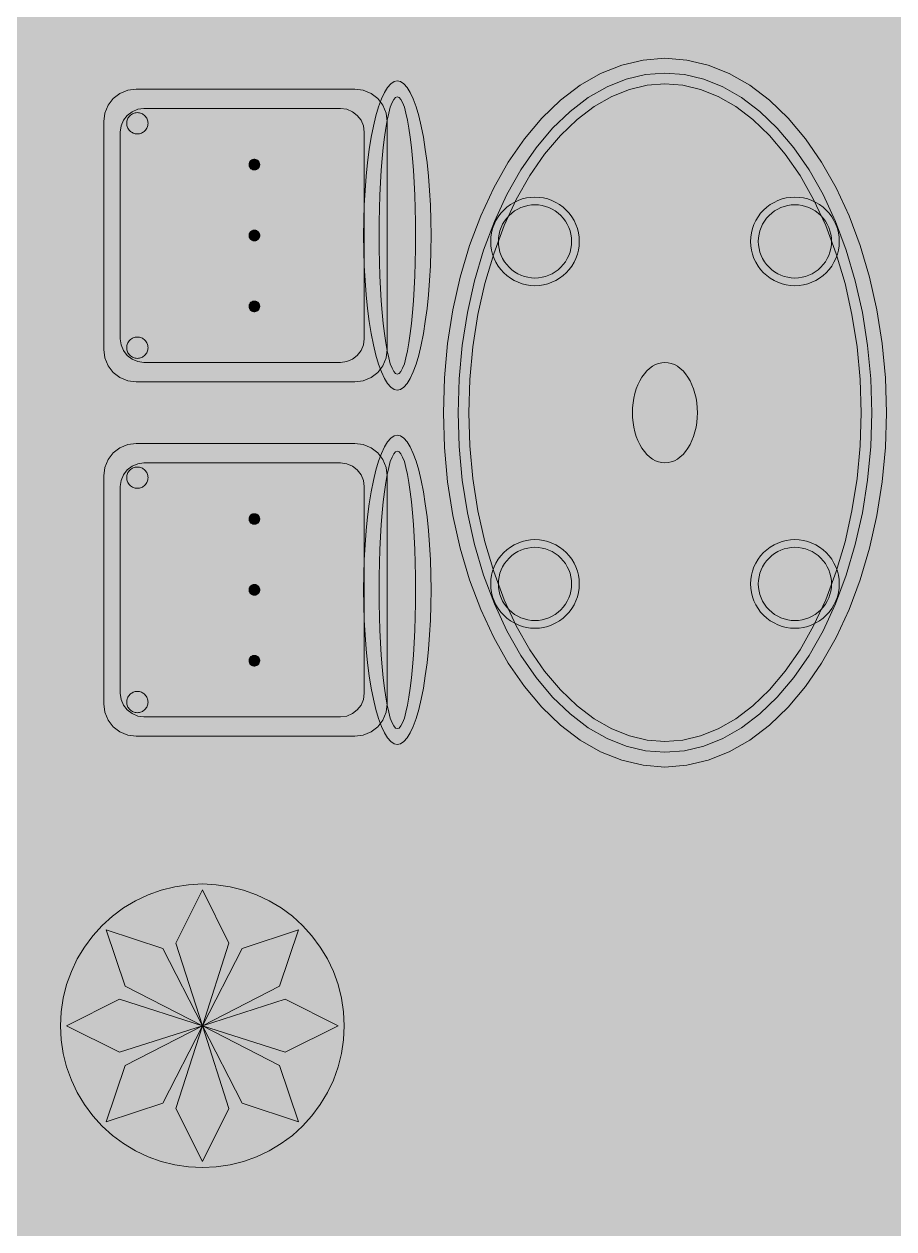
# Model space of a CAD drawing. Header units: metres. Extents: x 2172.2 to 2210.6, y 415.3 to 458.1.
# Drawn here: x 2208.027 to 2209.499, y 432.409 to 434.449 of the extents above; entities that cross this region are included whole.
import ezdxf

# ---------------------------------------------------------------- set-up
doc = ezdxf.new("R2010")
doc.units = ezdxf.units.M
for name, color, linetype, lineweight in [('NC_N1_CHAIRS', 7, 'CONTINUOUS', 13), ('NC_N1_FLOOR_DECOR', 32, 'CONTINUOUS', 13), ('NC_N1_TABLES', 7, 'CONTINUOUS', 13)]:
    doc.layers.add(name, color=color, linetype=linetype, lineweight=lineweight)

# ---------------------------------------------------------------- blocks, each defined once
blk = doc.blocks.new('NC_N1_MIXED_FLOOR_TRIANGLE_L_3')
at = {"true_color": 0xeff0ee}
h = blk.add_hatch(color=256, dxfattribs=at)
h.dxf.hatch_style = 1
h.paths.add_polyline_path([(20.1194, 2.6407), (20.1194, 2.6399), (20.1195, 2.6395), (20.1202, 2.6236), (20.1205, 2.6212), (20.1209, 2.6188), (20.1217, 2.6165), (20.1226, 2.6142), (20.1238, 2.612), (20.1251, 2.61), (20.1267, 2.6081), (20.1284, 2.6064), (20.1303, 2.6048), (20.1323, 2.6034), (20.1345, 2.6023), (20.1368, 2.6013), (20.1391, 2.6006), (20.1415, 2.6001), (20.143, 2.6), (20.144, 2.5999), (20.1598, 2.5991), (20.1611, 2.5991), (20.2171, 2.5991), (20.2514, 2.5991), (20.2514, -5.093), (12.4273, 2.7311), (20.1194, 2.7311), (20.1194, 2.6753)])
at = {"color": 0, "linetype": 'CONTINUOUS', "lineweight": -2, "true_color": 0xa38246}
blk.add_lwpolyline([(18.5684, -1.2469), (18.5672, -1.2705), (18.5638, -1.2938), (18.5581, -1.3166), (18.5501, -1.3388), (18.5401, -1.3601), (18.528, -1.3803), (18.5139, -1.3992), (18.4981, -1.4167), (18.4807, -1.4325), (18.4617, -1.4465), (18.4415, -1.4586), (18.4202, -1.4687), (18.3981, -1.4766), (18.3752, -1.4823), (18.3519, -1.4858), (18.3284, -1.4869), (18.3049, -1.4858), (18.2816, -1.4823), (18.2587, -1.4766), (18.2366, -1.4687), (18.2153, -1.4586), (18.1951, -1.4465), (18.1761, -1.4325), (18.1587, -1.4167), (18.1429, -1.3992), (18.1288, -1.3803), (18.1167, -1.3601), (18.1067, -1.3388), (18.0987, -1.3166), (18.093, -1.2938), (18.0896, -1.2705), (18.0884, -1.2469), (18.0896, -1.2234), (18.093, -1.2001), (18.0987, -1.1773), (18.1067, -1.1551), (18.1167, -1.1338), (18.1288, -1.1136), (18.1429, -1.0947), (18.1587, -1.0772), (18.1761, -1.0614), (18.1951, -1.0474), (18.2153, -1.0353), (18.2366, -1.0252), (18.2587, -1.0173), (18.2816, -1.0116), (18.3049, -1.0081), (18.3284, -1.0069), (18.3519, -1.0081), (18.3752, -1.0116), (18.3981, -1.0173), (18.4202, -1.0252), (18.4415, -1.0353), (18.4617, -1.0474), (18.4807, -1.0614), (18.4981, -1.0772), (18.5139, -1.0947), (18.528, -1.1136), (18.5401, -1.1338), (18.5501, -1.1551), (18.5581, -1.1773), (18.5638, -1.2001), (18.5672, -1.2234)], close=True, dxfattribs=at)
at = {"color": 0, "linetype": 'CONTINUOUS', "lineweight": -2, "true_color": 0x778fa0}
for points in [[(18.3284, -1.2469), (18.2834, -1.1069), (18.3284, -1.0169), (18.3734, -1.1069)], [(18.3284, -1.2469), (18.1976, -1.1798), (18.1658, -1.0843), (18.2612, -1.1161)], [(18.3284, -1.2469), (18.3956, -1.1161), (18.491, -1.0843), (18.4592, -1.1798)], [(18.3284, -1.2469), (18.1884, -1.2919), (18.0984, -1.2469), (18.1884, -1.2019)], [(18.3284, -1.2469), (18.4684, -1.2019), (18.5584, -1.2469), (18.4684, -1.2919)], [(18.3284, -1.2469), (18.2612, -1.3778), (18.1658, -1.4096), (18.1976, -1.3141)], [(18.3284, -1.2469), (18.3734, -1.3869), (18.3284, -1.4769), (18.2834, -1.3869)], [(18.3284, -1.2469), (18.4592, -1.3141), (18.491, -1.4096), (18.3956, -1.3778)]]:
    blk.add_lwpolyline(points, close=True, dxfattribs=at)
blk = doc.blocks.new('NC_N1_DINING_2')
at = {"true_color": 0xf6f5ef}
h = blk.add_hatch(color=256, dxfattribs=at)
h.dxf.hatch_style = 1
h.paths.add_polyline_path([(0.6, 0), (0.5971, 0.0368), (0.5885, 0.0732), (0.5742, 0.1089), (0.5543, 0.1435), (0.5292, 0.1768), (0.4989, 0.2083), (0.4638, 0.2379), (0.4243, 0.2652), (0.3806, 0.2899), (0.3333, 0.3118), (0.2828, 0.3307), (0.2296, 0.3465), (0.1742, 0.3589), (0.1171, 0.3678), (0.0588, 0.3732), (0, 0.375), (-0.0588, 0.3732), (-0.1171, 0.3678), (-0.1742, 0.3589), (-0.2296, 0.3465), (-0.2828, 0.3307), (-0.3333, 0.3118), (-0.3806, 0.2899), (-0.4243, 0.2652), (-0.4638, 0.2379), (-0.4989, 0.2083), (-0.5292, 0.1768), (-0.5543, 0.1435), (-0.5742, 0.1089), (-0.5885, 0.0732), (-0.5971, 0.0368), (-0.6, 0), (-0.5971, -0.0368), (-0.5885, -0.0732), (-0.5742, -0.1089), (-0.5543, -0.1435), (-0.5292, -0.1768), (-0.4989, -0.2083), (-0.4638, -0.2379), (-0.4243, -0.2652), (-0.3806, -0.2899), (-0.3333, -0.3118), (-0.2828, -0.3307), (-0.2296, -0.3465), (-0.1742, -0.3589), (-0.1171, -0.3678), (-0.0588, -0.3732), (0, -0.375), (0.0588, -0.3732), (0.1171, -0.3678), (0.1742, -0.3589), (0.2296, -0.3465), (0.2828, -0.3307), (0.3333, -0.3118), (0.3806, -0.2899), (0.4243, -0.2652), (0.4638, -0.2379), (0.4989, -0.2083), (0.5292, -0.1768), (0.5543, -0.1435), (0.5742, -0.1089), (0.5885, -0.0732), (0.5971, -0.0368)])
at = {"color": 0, "linetype": 'CONTINUOUS', "lineweight": -2, "true_color": 0x2d3540}
blk.add_lwpolyline([(0.6, 0), (0.5971, 0.0368), (0.5885, 0.0732), (0.5742, 0.1089), (0.5543, 0.1435), (0.5292, 0.1768), (0.4989, 0.2083), (0.4638, 0.2379), (0.4243, 0.2652), (0.3806, 0.2899), (0.3333, 0.3118), (0.2828, 0.3307), (0.2296, 0.3465), (0.1742, 0.3589), (0.1171, 0.3678), (0.0588, 0.3732), (0, 0.375), (-0.0588, 0.3732), (-0.1171, 0.3678), (-0.1742, 0.3589), (-0.2296, 0.3465), (-0.2828, 0.3307), (-0.3333, 0.3118), (-0.3806, 0.2899), (-0.4243, 0.2652), (-0.4638, 0.2379), (-0.4989, 0.2083), (-0.5292, 0.1768), (-0.5543, 0.1435), (-0.5742, 0.1089), (-0.5885, 0.0732), (-0.5971, 0.0368), (-0.6, 0), (-0.5971, -0.0368), (-0.5885, -0.0732), (-0.5742, -0.1089), (-0.5543, -0.1435), (-0.5292, -0.1768), (-0.4989, -0.2083), (-0.4638, -0.2379), (-0.4243, -0.2652), (-0.3806, -0.2899), (-0.3333, -0.3118), (-0.2828, -0.3307), (-0.2296, -0.3465), (-0.1742, -0.3589), (-0.1171, -0.3678), (-0.0588, -0.3732), (0, -0.375), (0.0588, -0.3732), (0.1171, -0.3678), (0.1742, -0.3589), (0.2296, -0.3465), (0.2828, -0.3307), (0.3333, -0.3118), (0.3806, -0.2899), (0.4243, -0.2652), (0.4638, -0.2379), (0.4989, -0.2083), (0.5292, -0.1768), (0.5543, -0.1435), (0.5742, -0.1089), (0.5885, -0.0732), (0.5971, -0.0368)], close=True, dxfattribs=at)
at = {"color": 0, "linetype": 'CONTINUOUS', "lineweight": -2, "true_color": 0xa38246}
for points in [[(0.5749, 0), (0.5723, -0.0329), (0.5646, -0.0656), (0.5516, -0.0979), (0.5334, -0.1297), (0.5101, -0.1605), (0.4818, -0.1901), (0.4486, -0.218), (0.411, -0.244), (0.3692, -0.2676), (0.3237, -0.2887), (0.2749, -0.307), (0.2233, -0.3222), (0.1695, -0.3343), (0.114, -0.343), (0.0573, -0.3482), (0, -0.35), (-0.0573, -0.3482), (-0.114, -0.343), (-0.1695, -0.3343), (-0.2233, -0.3222), (-0.2749, -0.307), (-0.3237, -0.2887), (-0.3692, -0.2676), (-0.411, -0.244), (-0.4486, -0.218), (-0.4818, -0.1901), (-0.5101, -0.1605), (-0.5334, -0.1297), (-0.5516, -0.0979), (-0.5646, -0.0656), (-0.5723, -0.0329), (-0.5749, 0), (-0.5723, 0.0329), (-0.5646, 0.0656), (-0.5516, 0.0979), (-0.5334, 0.1297), (-0.5101, 0.1605), (-0.4818, 0.1901), (-0.4486, 0.218), (-0.411, 0.244), (-0.3692, 0.2676), (-0.3237, 0.2887), (-0.2749, 0.307), (-0.2233, 0.3222), (-0.1695, 0.3343), (-0.114, 0.343), (-0.0573, 0.3482), (0, 0.35), (0.0573, 0.3482), (0.114, 0.343), (0.1695, 0.3343), (0.2233, 0.3222), (0.2749, 0.307), (0.3237, 0.2887), (0.3692, 0.2676), (0.411, 0.244), (0.4486, 0.218), (0.4818, 0.1901), (0.5101, 0.1605), (0.5334, 0.1297), (0.5516, 0.0979), (0.5646, 0.0656), (0.5723, 0.0329)], [(0.5569, 0), (0.5545, -0.0301), (0.5474, -0.0601), (0.5354, -0.0901), (0.5184, -0.1198), (0.4964, -0.1488), (0.4694, -0.1769), (0.4377, -0.2037), (0.4014, -0.2287), (0.361, -0.2516), (0.3167, -0.2721), (0.2692, -0.2899), (0.2188, -0.3048), (0.1661, -0.3166), (0.1117, -0.3251), (0.0562, -0.3303), (0, -0.332), (-0.0562, -0.3303), (-0.1117, -0.3251), (-0.1661, -0.3166), (-0.2188, -0.3048), (-0.2692, -0.2899), (-0.3167, -0.2721), (-0.361, -0.2516), (-0.4014, -0.2287), (-0.4377, -0.2037), (-0.4694, -0.1769), (-0.4964, -0.1488), (-0.5184, -0.1198), (-0.5354, -0.0901), (-0.5474, -0.0601), (-0.5545, -0.0301), (-0.5569, 0), (-0.5545, 0.0301), (-0.5474, 0.0601), (-0.5354, 0.0901), (-0.5184, 0.1198), (-0.4964, 0.1488), (-0.4694, 0.1769), (-0.4377, 0.2037), (-0.4014, 0.2287), (-0.361, 0.2516), (-0.3167, 0.2721), (-0.2692, 0.2899), (-0.2188, 0.3048), (-0.1661, 0.3166), (-0.1117, 0.3251), (-0.0562, 0.3303), (0, 0.332), (0.0562, 0.3303), (0.1117, 0.3251), (0.1661, 0.3166), (0.2188, 0.3048), (0.2692, 0.2899), (0.3167, 0.2721), (0.361, 0.2516), (0.4014, 0.2287), (0.4377, 0.2037), (0.4694, 0.1769), (0.4964, 0.1488), (0.5184, 0.1198), (0.5354, 0.0901), (0.5474, 0.0601), (0.5545, 0.0301)], [(-0.228, 0.22), (-0.2283, 0.2139), (-0.2292, 0.2079), (-0.2307, 0.202), (-0.2327, 0.1963), (-0.2353, 0.1908), (-0.2384, 0.1856), (-0.2421, 0.1807), (-0.2462, 0.1762), (-0.2507, 0.1721), (-0.2556, 0.1684), (-0.2608, 0.1653), (-0.2663, 0.1627), (-0.272, 0.1607), (-0.2779, 0.1592), (-0.2839, 0.1583), (-0.29, 0.158), (-0.2961, 0.1583), (-0.3021, 0.1592), (-0.308, 0.1607), (-0.3137, 0.1627), (-0.3192, 0.1653), (-0.3244, 0.1684), (-0.3293, 0.1721), (-0.3338, 0.1762), (-0.3379, 0.1807), (-0.3416, 0.1856), (-0.3447, 0.1908), (-0.3473, 0.1963), (-0.3493, 0.202), (-0.3508, 0.2079), (-0.3517, 0.2139), (-0.352, 0.22), (-0.3517, 0.2261), (-0.3508, 0.2321), (-0.3493, 0.238), (-0.3473, 0.2437), (-0.3447, 0.2492), (-0.3416, 0.2544), (-0.3379, 0.2593), (-0.3338, 0.2638), (-0.3293, 0.2679), (-0.3244, 0.2716), (-0.3192, 0.2747), (-0.3137, 0.2773), (-0.308, 0.2793), (-0.3021, 0.2808), (-0.2961, 0.2817), (-0.29, 0.282), (-0.2839, 0.2817), (-0.2779, 0.2808), (-0.272, 0.2793), (-0.2663, 0.2773), (-0.2608, 0.2747), (-0.2556, 0.2716), (-0.2507, 0.2679), (-0.2462, 0.2638), (-0.2421, 0.2593), (-0.2384, 0.2544), (-0.2353, 0.2492), (-0.2327, 0.2437), (-0.2307, 0.238), (-0.2292, 0.2321), (-0.2283, 0.2261)], [(0.352, 0.22), (0.3517, 0.2139), (0.3508, 0.2079), (0.3493, 0.202), (0.3473, 0.1963), (0.3447, 0.1908), (0.3416, 0.1856), (0.3379, 0.1807), (0.3338, 0.1762), (0.3293, 0.1721), (0.3244, 0.1684), (0.3192, 0.1653), (0.3137, 0.1627), (0.308, 0.1607), (0.3021, 0.1592), (0.2961, 0.1583), (0.29, 0.158), (0.2839, 0.1583), (0.2779, 0.1592), (0.272, 0.1607), (0.2663, 0.1627), (0.2608, 0.1653), (0.2556, 0.1684), (0.2507, 0.1721), (0.2462, 0.1762), (0.2421, 0.1807), (0.2384, 0.1856), (0.2353, 0.1908), (0.2327, 0.1963), (0.2307, 0.202), (0.2292, 0.2079), (0.2283, 0.2139), (0.228, 0.22), (0.2283, 0.2261), (0.2292, 0.2321), (0.2307, 0.238), (0.2327, 0.2437), (0.2353, 0.2492), (0.2384, 0.2544), (0.2421, 0.2593), (0.2462, 0.2638), (0.2507, 0.2679), (0.2556, 0.2716), (0.2608, 0.2747), (0.2663, 0.2773), (0.272, 0.2793), (0.2779, 0.2808), (0.2839, 0.2817), (0.29, 0.282), (0.2961, 0.2817), (0.3021, 0.2808), (0.308, 0.2793), (0.3137, 0.2773), (0.3192, 0.2747), (0.3244, 0.2716), (0.3293, 0.2679), (0.3338, 0.2638), (0.3379, 0.2593), (0.3416, 0.2544), (0.3447, 0.2492), (0.3473, 0.2437), (0.3493, 0.238), (0.3508, 0.2321), (0.3517, 0.2261)], [(0.085, 0), (0.0846, 0.0054), (0.0834, 0.0107), (0.0813, 0.016), (0.0785, 0.021), (0.075, 0.0259), (0.0707, 0.0306), (0.0657, 0.0349), (0.0601, 0.0389), (0.0539, 0.0425), (0.0472, 0.0457), (0.0401, 0.0485), (0.0325, 0.0508), (0.0247, 0.0526), (0.0166, 0.0539), (0.0083, 0.0547), (0, 0.055), (-0.0083, 0.0547), (-0.0166, 0.0539), (-0.0247, 0.0526), (-0.0325, 0.0508), (-0.0401, 0.0485), (-0.0472, 0.0457), (-0.0539, 0.0425), (-0.0601, 0.0389), (-0.0657, 0.0349), (-0.0707, 0.0306), (-0.075, 0.0259), (-0.0785, 0.021), (-0.0813, 0.016), (-0.0834, 0.0107), (-0.0846, 0.0054), (-0.085, 0), (-0.0846, -0.0054), (-0.0834, -0.0107), (-0.0813, -0.016), (-0.0785, -0.021), (-0.075, -0.0259), (-0.0707, -0.0306), (-0.0657, -0.0349), (-0.0601, -0.0389), (-0.0539, -0.0425), (-0.0472, -0.0457), (-0.0401, -0.0485), (-0.0325, -0.0508), (-0.0247, -0.0526), (-0.0166, -0.0539), (-0.0083, -0.0547), (0, -0.055), (0.0083, -0.0547), (0.0166, -0.0539), (0.0247, -0.0526), (0.0325, -0.0508), (0.0401, -0.0485), (0.0472, -0.0457), (0.0539, -0.0425), (0.0601, -0.0389), (0.0657, -0.0349), (0.0707, -0.0306), (0.075, -0.0259), (0.0785, -0.021), (0.0813, -0.016), (0.0834, -0.0107), (0.0846, -0.0054)], [(-0.228, -0.22), (-0.2283, -0.2261), (-0.2292, -0.2321), (-0.2307, -0.238), (-0.2327, -0.2437), (-0.2353, -0.2492), (-0.2384, -0.2544), (-0.2421, -0.2593), (-0.2462, -0.2638), (-0.2507, -0.2679), (-0.2556, -0.2716), (-0.2608, -0.2747), (-0.2663, -0.2773), (-0.272, -0.2793), (-0.2779, -0.2808), (-0.2839, -0.2817), (-0.29, -0.282), (-0.2961, -0.2817), (-0.3021, -0.2808), (-0.308, -0.2793), (-0.3137, -0.2773), (-0.3192, -0.2747), (-0.3244, -0.2716), (-0.3293, -0.2679), (-0.3338, -0.2638), (-0.3379, -0.2593), (-0.3416, -0.2544), (-0.3447, -0.2492), (-0.3473, -0.2437), (-0.3493, -0.238), (-0.3508, -0.2321), (-0.3517, -0.2261), (-0.352, -0.22), (-0.3517, -0.2139), (-0.3508, -0.2079), (-0.3493, -0.202), (-0.3473, -0.1963), (-0.3447, -0.1908), (-0.3416, -0.1856), (-0.3379, -0.1807), (-0.3338, -0.1762), (-0.3293, -0.1721), (-0.3244, -0.1684), (-0.3192, -0.1653), (-0.3137, -0.1627), (-0.308, -0.1607), (-0.3021, -0.1592), (-0.2961, -0.1583), (-0.29, -0.158), (-0.2839, -0.1583), (-0.2779, -0.1592), (-0.272, -0.1607), (-0.2663, -0.1627), (-0.2608, -0.1653), (-0.2556, -0.1684), (-0.2507, -0.1721), (-0.2462, -0.1762), (-0.2421, -0.1807), (-0.2384, -0.1856), (-0.2353, -0.1908), (-0.2327, -0.1963), (-0.2307, -0.202), (-0.2292, -0.2079), (-0.2283, -0.2139)], [(0.352, -0.22), (0.3517, -0.2261), (0.3508, -0.2321), (0.3493, -0.238), (0.3473, -0.2437), (0.3447, -0.2492), (0.3416, -0.2544), (0.3379, -0.2593), (0.3338, -0.2638), (0.3293, -0.2679), (0.3244, -0.2716), (0.3192, -0.2747), (0.3137, -0.2773), (0.308, -0.2793), (0.3021, -0.2808), (0.2961, -0.2817), (0.29, -0.282), (0.2839, -0.2817), (0.2779, -0.2808), (0.272, -0.2793), (0.2663, -0.2773), (0.2608, -0.2747), (0.2556, -0.2716), (0.2507, -0.2679), (0.2462, -0.2638), (0.2421, -0.2593), (0.2384, -0.2544), (0.2353, -0.2492), (0.2327, -0.2437), (0.2307, -0.238), (0.2292, -0.2321), (0.2283, -0.2261), (0.228, -0.22), (0.2283, -0.2139), (0.2292, -0.2079), (0.2307, -0.202), (0.2327, -0.1963), (0.2353, -0.1908), (0.2384, -0.1856), (0.2421, -0.1807), (0.2462, -0.1762), (0.2507, -0.1721), (0.2556, -0.1684), (0.2608, -0.1653), (0.2663, -0.1627), (0.272, -0.1607), (0.2779, -0.1592), (0.2839, -0.1583), (0.29, -0.158), (0.2961, -0.1583), (0.3021, -0.1592), (0.308, -0.1607), (0.3137, -0.1627), (0.3192, -0.1653), (0.3244, -0.1684), (0.3293, -0.1721), (0.3338, -0.1762), (0.3379, -0.1807), (0.3416, -0.1856), (0.3447, -0.1908), (0.3473, -0.1963), (0.3493, -0.202), (0.3508, -0.2079), (0.3517, -0.2139)]]:
    blk.add_lwpolyline(points, close=True, dxfattribs=at)
at = {"color": 0, "linetype": 'CONTINUOUS', "lineweight": -2, "true_color": 0x89939a}
for points in [[(-0.215, 0.22), (-0.2154, 0.2126), (-0.2164, 0.2054), (-0.2182, 0.1982), (-0.2207, 0.1913), (-0.2239, 0.1846), (-0.2276, 0.1783), (-0.232, 0.1724), (-0.237, 0.167), (-0.2424, 0.162), (-0.2483, 0.1576), (-0.2546, 0.1539), (-0.2613, 0.1507), (-0.2682, 0.1482), (-0.2754, 0.1464), (-0.2826, 0.1454), (-0.29, 0.145), (-0.2974, 0.1454), (-0.3046, 0.1464), (-0.3118, 0.1482), (-0.3187, 0.1507), (-0.3254, 0.1539), (-0.3317, 0.1576), (-0.3376, 0.162), (-0.343, 0.167), (-0.348, 0.1724), (-0.3524, 0.1783), (-0.3561, 0.1846), (-0.3593, 0.1913), (-0.3618, 0.1982), (-0.3636, 0.2054), (-0.3646, 0.2126), (-0.365, 0.22), (-0.3646, 0.2274), (-0.3636, 0.2346), (-0.3618, 0.2418), (-0.3593, 0.2487), (-0.3561, 0.2554), (-0.3524, 0.2617), (-0.348, 0.2676), (-0.343, 0.273), (-0.3376, 0.278), (-0.3317, 0.2824), (-0.3254, 0.2861), (-0.3187, 0.2893), (-0.3118, 0.2918), (-0.3046, 0.2936), (-0.2974, 0.2946), (-0.29, 0.295), (-0.2826, 0.2946), (-0.2754, 0.2936), (-0.2682, 0.2918), (-0.2613, 0.2893), (-0.2546, 0.2861), (-0.2483, 0.2824), (-0.2424, 0.278), (-0.237, 0.273), (-0.232, 0.2676), (-0.2276, 0.2617), (-0.2239, 0.2554), (-0.2207, 0.2487), (-0.2182, 0.2418), (-0.2164, 0.2346), (-0.2154, 0.2274)], [(0.365, 0.22), (0.3646, 0.2126), (0.3636, 0.2054), (0.3618, 0.1982), (0.3593, 0.1913), (0.3561, 0.1846), (0.3524, 0.1783), (0.348, 0.1724), (0.343, 0.167), (0.3376, 0.162), (0.3317, 0.1576), (0.3254, 0.1539), (0.3187, 0.1507), (0.3118, 0.1482), (0.3046, 0.1464), (0.2974, 0.1454), (0.29, 0.145), (0.2826, 0.1454), (0.2754, 0.1464), (0.2682, 0.1482), (0.2613, 0.1507), (0.2546, 0.1539), (0.2483, 0.1576), (0.2424, 0.162), (0.237, 0.167), (0.232, 0.1724), (0.2276, 0.1783), (0.2239, 0.1846), (0.2207, 0.1913), (0.2182, 0.1982), (0.2164, 0.2054), (0.2154, 0.2126), (0.215, 0.22), (0.2154, 0.2274), (0.2164, 0.2346), (0.2182, 0.2418), (0.2207, 0.2487), (0.2239, 0.2554), (0.2276, 0.2617), (0.232, 0.2676), (0.237, 0.273), (0.2424, 0.278), (0.2483, 0.2824), (0.2546, 0.2861), (0.2613, 0.2893), (0.2682, 0.2918), (0.2754, 0.2936), (0.2826, 0.2946), (0.29, 0.295), (0.2974, 0.2946), (0.3046, 0.2936), (0.3118, 0.2918), (0.3187, 0.2893), (0.3254, 0.2861), (0.3317, 0.2824), (0.3376, 0.278), (0.343, 0.273), (0.348, 0.2676), (0.3524, 0.2617), (0.3561, 0.2554), (0.3593, 0.2487), (0.3618, 0.2418), (0.3636, 0.2346), (0.3646, 0.2274)], [(-0.215, -0.22), (-0.2154, -0.2274), (-0.2164, -0.2346), (-0.2182, -0.2418), (-0.2207, -0.2487), (-0.2239, -0.2554), (-0.2276, -0.2617), (-0.232, -0.2676), (-0.237, -0.273), (-0.2424, -0.278), (-0.2483, -0.2824), (-0.2546, -0.2861), (-0.2613, -0.2893), (-0.2682, -0.2918), (-0.2754, -0.2936), (-0.2826, -0.2946), (-0.29, -0.295), (-0.2974, -0.2946), (-0.3046, -0.2936), (-0.3118, -0.2918), (-0.3187, -0.2893), (-0.3254, -0.2861), (-0.3317, -0.2824), (-0.3376, -0.278), (-0.343, -0.273), (-0.348, -0.2676), (-0.3524, -0.2617), (-0.3561, -0.2554), (-0.3593, -0.2487), (-0.3618, -0.2418), (-0.3636, -0.2346), (-0.3646, -0.2274), (-0.365, -0.22), (-0.3646, -0.2126), (-0.3636, -0.2054), (-0.3618, -0.1982), (-0.3593, -0.1913), (-0.3561, -0.1846), (-0.3524, -0.1783), (-0.348, -0.1724), (-0.343, -0.167), (-0.3376, -0.162), (-0.3317, -0.1576), (-0.3254, -0.1539), (-0.3187, -0.1507), (-0.3118, -0.1482), (-0.3046, -0.1464), (-0.2974, -0.1454), (-0.29, -0.145), (-0.2826, -0.1454), (-0.2754, -0.1464), (-0.2682, -0.1482), (-0.2613, -0.1507), (-0.2546, -0.1539), (-0.2483, -0.1576), (-0.2424, -0.162), (-0.237, -0.167), (-0.232, -0.1724), (-0.2276, -0.1783), (-0.2239, -0.1846), (-0.2207, -0.1913), (-0.2182, -0.1982), (-0.2164, -0.2054), (-0.2154, -0.2126)], [(0.365, -0.22), (0.3646, -0.2274), (0.3636, -0.2346), (0.3618, -0.2418), (0.3593, -0.2487), (0.3561, -0.2554), (0.3524, -0.2617), (0.348, -0.2676), (0.343, -0.273), (0.3376, -0.278), (0.3317, -0.2824), (0.3254, -0.2861), (0.3187, -0.2893), (0.3118, -0.2918), (0.3046, -0.2936), (0.2974, -0.2946), (0.29, -0.295), (0.2826, -0.2946), (0.2754, -0.2936), (0.2682, -0.2918), (0.2613, -0.2893), (0.2546, -0.2861), (0.2483, -0.2824), (0.2424, -0.278), (0.237, -0.273), (0.232, -0.2676), (0.2276, -0.2617), (0.2239, -0.2554), (0.2207, -0.2487), (0.2182, -0.2418), (0.2164, -0.2346), (0.2154, -0.2274), (0.215, -0.22), (0.2154, -0.2126), (0.2164, -0.2054), (0.2182, -0.1982), (0.2207, -0.1913), (0.2239, -0.1846), (0.2276, -0.1783), (0.232, -0.1724), (0.237, -0.167), (0.2424, -0.162), (0.2483, -0.1576), (0.2546, -0.1539), (0.2613, -0.1507), (0.2682, -0.1482), (0.2754, -0.1464), (0.2826, -0.1454), (0.29, -0.145), (0.2974, -0.1454), (0.3046, -0.1464), (0.3118, -0.1482), (0.3187, -0.1507), (0.3254, -0.1539), (0.3317, -0.1576), (0.3376, -0.162), (0.343, -0.167), (0.348, -0.1724), (0.3524, -0.1783), (0.3561, -0.1846), (0.3593, -0.1913), (0.3618, -0.1982), (0.3636, -0.2054), (0.3646, -0.2126)]]:
    blk.add_lwpolyline(points, close=True, dxfattribs=at)
blk = doc.blocks.new('NC_N1_CHAIR_IVORY')
at = {"true_color": 0xf6f5ef}
h = blk.add_hatch(color=256, dxfattribs=at)
h.dxf.hatch_style = 1
h.paths.add_polyline_path([(0.262, 0.222), (0.2607, 0.2276), (0.257, 0.2331), (0.2507, 0.2385), (0.2421, 0.2438), (0.2311, 0.2489), (0.2178, 0.2537), (0.2025, 0.2582), (0.1853, 0.2623), (0.1662, 0.2661), (0.1456, 0.2694), (0.1235, 0.2723), (0.1003, 0.2747), (0.0761, 0.2765), (0.0511, 0.2779), (0.0257, 0.2787), (0, 0.279), (-0.0257, 0.2787), (-0.0511, 0.2779), (-0.0761, 0.2765), (-0.1003, 0.2747), (-0.1235, 0.2723), (-0.1456, 0.2694), (-0.1662, 0.2661), (-0.1853, 0.2623), (-0.2025, 0.2582), (-0.2178, 0.2537), (-0.2311, 0.2489), (-0.2421, 0.2438), (-0.2507, 0.2385), (-0.257, 0.2331), (-0.2607, 0.2276), (-0.262, 0.222), (-0.2607, 0.2164), (-0.257, 0.2109), (-0.2507, 0.2055), (-0.2421, 0.2002), (-0.2311, 0.1951), (-0.2178, 0.1903), (-0.2025, 0.1858), (-0.1853, 0.1817), (-0.1662, 0.1779), (-0.1456, 0.1746), (-0.1235, 0.1717), (-0.1003, 0.1693), (-0.0761, 0.1675), (-0.0511, 0.1661), (-0.0257, 0.1653), (0, 0.165), (0.0257, 0.1653), (0.0511, 0.1661), (0.0761, 0.1675), (0.1003, 0.1693), (0.1235, 0.1717), (0.1456, 0.1746), (0.1662, 0.1779), (0.1853, 0.1817), (0.2025, 0.1858), (0.2178, 0.1903), (0.2311, 0.1951), (0.2421, 0.2002), (0.2507, 0.2055), (0.257, 0.2109), (0.2607, 0.2164)])
at = {"true_color": 0xdbe4e9}
h = blk.add_hatch(color=256, dxfattribs=at)
h.dxf.hatch_style = 1
h.paths.add_polyline_path([(0.193, -0.275), (-0.193, -0.275), (-0.2072, -0.2731), (-0.2205, -0.2676), (-0.2319, -0.2589), (-0.2406, -0.2475), (-0.2461, -0.2342), (-0.248, -0.22), (-0.248, 0.15), (-0.2461, 0.1642), (-0.2406, 0.1775), (-0.2319, 0.1889), (-0.2205, 0.1976), (-0.2072, 0.2031), (-0.193, 0.205), (0.193, 0.205), (0.2072, 0.2031), (0.2205, 0.1976), (0.2319, 0.1889), (0.2406, 0.1775), (0.2461, 0.1642), (0.248, 0.15), (0.248, -0.22), (0.2461, -0.2342), (0.2406, -0.2475), (0.2319, -0.2589), (0.2205, -0.2676), (0.2072, -0.2731)])
at = {"true_color": 0xa38246}
h = blk.add_hatch(color=256, dxfattribs=at)
h.dxf.hatch_style = 1
h.paths.add_polyline_path([(-0.111, -0.02), (-0.111, -0.0209), (-0.1112, -0.0218), (-0.1114, -0.0226), (-0.1117, -0.0234), (-0.1121, -0.0242), (-0.1125, -0.025), (-0.113, -0.0257), (-0.1136, -0.0264), (-0.1143, -0.027), (-0.115, -0.0275), (-0.1158, -0.0279), (-0.1166, -0.0283), (-0.1174, -0.0286), (-0.1182, -0.0288), (-0.1191, -0.029), (-0.12, -0.029), (-0.1209, -0.029), (-0.1218, -0.0288), (-0.1226, -0.0286), (-0.1234, -0.0283), (-0.1242, -0.0279), (-0.125, -0.0275), (-0.1257, -0.027), (-0.1264, -0.0264), (-0.127, -0.0257), (-0.1275, -0.025), (-0.1279, -0.0242), (-0.1283, -0.0234), (-0.1286, -0.0226), (-0.1288, -0.0218), (-0.129, -0.0209), (-0.129, -0.02), (-0.129, -0.0191), (-0.1288, -0.0182), (-0.1286, -0.0174), (-0.1283, -0.0166), (-0.1279, -0.0158), (-0.1275, -0.015), (-0.127, -0.0143), (-0.1264, -0.0136), (-0.1257, -0.013), (-0.125, -0.0125), (-0.1242, -0.0121), (-0.1234, -0.0117), (-0.1226, -0.0114), (-0.1218, -0.0112), (-0.1209, -0.011), (-0.12, -0.011), (-0.1191, -0.011), (-0.1182, -0.0112), (-0.1174, -0.0114), (-0.1166, -0.0117), (-0.1158, -0.0121), (-0.115, -0.0125), (-0.1143, -0.013), (-0.1136, -0.0136), (-0.113, -0.0143), (-0.1125, -0.015), (-0.1121, -0.0158), (-0.1117, -0.0166), (-0.1114, -0.0174), (-0.1112, -0.0182), (-0.111, -0.0191)])
h = blk.add_hatch(color=256, dxfattribs=at)
h.dxf.hatch_style = 1
h.paths.add_polyline_path([(0.009, -0.02), (0.009, -0.0209), (0.0088, -0.0218), (0.0086, -0.0226), (0.0083, -0.0234), (0.0079, -0.0242), (0.0075, -0.025), (0.007, -0.0257), (0.0064, -0.0264), (0.0057, -0.027), (0.005, -0.0275), (0.0042, -0.0279), (0.0034, -0.0283), (0.0026, -0.0286), (0.0018, -0.0288), (0.0009, -0.029), (0, -0.029), (-0.0009, -0.029), (-0.0018, -0.0288), (-0.0026, -0.0286), (-0.0034, -0.0283), (-0.0042, -0.0279), (-0.005, -0.0275), (-0.0057, -0.027), (-0.0064, -0.0264), (-0.007, -0.0257), (-0.0075, -0.025), (-0.0079, -0.0242), (-0.0083, -0.0234), (-0.0086, -0.0226), (-0.0088, -0.0218), (-0.009, -0.0209), (-0.009, -0.02), (-0.009, -0.0191), (-0.0088, -0.0182), (-0.0086, -0.0174), (-0.0083, -0.0166), (-0.0079, -0.0158), (-0.0075, -0.015), (-0.007, -0.0143), (-0.0064, -0.0136), (-0.0057, -0.013), (-0.005, -0.0125), (-0.0042, -0.0121), (-0.0034, -0.0117), (-0.0026, -0.0114), (-0.0018, -0.0112), (-0.0009, -0.011), (0, -0.011), (0.0009, -0.011), (0.0018, -0.0112), (0.0026, -0.0114), (0.0034, -0.0117), (0.0042, -0.0121), (0.005, -0.0125), (0.0057, -0.013), (0.0064, -0.0136), (0.007, -0.0143), (0.0075, -0.015), (0.0079, -0.0158), (0.0083, -0.0166), (0.0086, -0.0174), (0.0088, -0.0182), (0.009, -0.0191)])
h = blk.add_hatch(color=256, dxfattribs=at)
h.dxf.hatch_style = 1
h.paths.add_polyline_path([(0.129, -0.02), (0.129, -0.0209), (0.1288, -0.0218), (0.1286, -0.0226), (0.1283, -0.0234), (0.1279, -0.0242), (0.1275, -0.025), (0.127, -0.0257), (0.1264, -0.0264), (0.1257, -0.027), (0.125, -0.0275), (0.1242, -0.0279), (0.1234, -0.0283), (0.1226, -0.0286), (0.1218, -0.0288), (0.1209, -0.029), (0.12, -0.029), (0.1191, -0.029), (0.1182, -0.0288), (0.1174, -0.0286), (0.1166, -0.0283), (0.1158, -0.0279), (0.115, -0.0275), (0.1143, -0.027), (0.1136, -0.0264), (0.113, -0.0257), (0.1125, -0.025), (0.1121, -0.0242), (0.1117, -0.0234), (0.1114, -0.0226), (0.1112, -0.0218), (0.111, -0.0209), (0.111, -0.02), (0.111, -0.0191), (0.1112, -0.0182), (0.1114, -0.0174), (0.1117, -0.0166), (0.1121, -0.0158), (0.1125, -0.015), (0.113, -0.0143), (0.1136, -0.0136), (0.1143, -0.013), (0.115, -0.0125), (0.1158, -0.0121), (0.1166, -0.0117), (0.1174, -0.0114), (0.1182, -0.0112), (0.1191, -0.011), (0.12, -0.011), (0.1209, -0.011), (0.1218, -0.0112), (0.1226, -0.0114), (0.1234, -0.0117), (0.1242, -0.0121), (0.125, -0.0125), (0.1257, -0.013), (0.1264, -0.0136), (0.127, -0.0143), (0.1275, -0.015), (0.1279, -0.0158), (0.1283, -0.0166), (0.1286, -0.0174), (0.1288, -0.0182), (0.129, -0.0191)])
h = blk.add_hatch(color=256, dxfattribs=at)
h.dxf.hatch_style = 1
h.paths.add_polyline_path([(-0.172, -0.218), (-0.1721, -0.2198), (-0.1723, -0.2215), (-0.1728, -0.2232), (-0.1734, -0.2249), (-0.1741, -0.2265), (-0.175, -0.228), (-0.1761, -0.2294), (-0.1773, -0.2307), (-0.1786, -0.2319), (-0.18, -0.233), (-0.1815, -0.2339), (-0.1831, -0.2346), (-0.1848, -0.2352), (-0.1865, -0.2357), (-0.1882, -0.2359), (-0.19, -0.236), (-0.1918, -0.2359), (-0.1935, -0.2357), (-0.1952, -0.2352), (-0.1969, -0.2346), (-0.1985, -0.2339), (-0.2, -0.233), (-0.2014, -0.2319), (-0.2027, -0.2307), (-0.2039, -0.2294), (-0.205, -0.228), (-0.2059, -0.2265), (-0.2066, -0.2249), (-0.2072, -0.2232), (-0.2077, -0.2215), (-0.2079, -0.2198), (-0.208, -0.218), (-0.2079, -0.2162), (-0.2077, -0.2145), (-0.2072, -0.2128), (-0.2066, -0.2111), (-0.2059, -0.2095), (-0.205, -0.208), (-0.2039, -0.2066), (-0.2027, -0.2053), (-0.2014, -0.2041), (-0.2, -0.203), (-0.1985, -0.2021), (-0.1969, -0.2014), (-0.1952, -0.2008), (-0.1935, -0.2003), (-0.1918, -0.2001), (-0.19, -0.2), (-0.1882, -0.2001), (-0.1865, -0.2003), (-0.1848, -0.2008), (-0.1831, -0.2014), (-0.1815, -0.2021), (-0.18, -0.203), (-0.1786, -0.2041), (-0.1773, -0.2053), (-0.1761, -0.2066), (-0.175, -0.208), (-0.1741, -0.2095), (-0.1734, -0.2111), (-0.1728, -0.2128), (-0.1723, -0.2145), (-0.1721, -0.2162)])
h = blk.add_hatch(color=256, dxfattribs=at)
h.dxf.hatch_style = 1
h.paths.add_polyline_path([(0.208, -0.218), (0.2079, -0.2198), (0.2077, -0.2215), (0.2072, -0.2232), (0.2066, -0.2249), (0.2059, -0.2265), (0.205, -0.228), (0.2039, -0.2294), (0.2027, -0.2307), (0.2014, -0.2319), (0.2, -0.233), (0.1985, -0.2339), (0.1969, -0.2346), (0.1952, -0.2352), (0.1935, -0.2357), (0.1918, -0.2359), (0.19, -0.236), (0.1882, -0.2359), (0.1865, -0.2357), (0.1848, -0.2352), (0.1831, -0.2346), (0.1815, -0.2339), (0.18, -0.233), (0.1786, -0.2319), (0.1773, -0.2307), (0.1761, -0.2294), (0.175, -0.228), (0.1741, -0.2265), (0.1734, -0.2249), (0.1728, -0.2232), (0.1723, -0.2215), (0.1721, -0.2198), (0.172, -0.218), (0.1721, -0.2162), (0.1723, -0.2145), (0.1728, -0.2128), (0.1734, -0.2111), (0.1741, -0.2095), (0.175, -0.208), (0.1761, -0.2066), (0.1773, -0.2053), (0.1786, -0.2041), (0.18, -0.203), (0.1815, -0.2021), (0.1831, -0.2014), (0.1848, -0.2008), (0.1865, -0.2003), (0.1882, -0.2001), (0.19, -0.2), (0.1918, -0.2001), (0.1935, -0.2003), (0.1952, -0.2008), (0.1969, -0.2014), (0.1985, -0.2021), (0.2, -0.203), (0.2014, -0.2041), (0.2027, -0.2053), (0.2039, -0.2066), (0.205, -0.208), (0.2059, -0.2095), (0.2066, -0.2111), (0.2072, -0.2128), (0.2077, -0.2145), (0.2079, -0.2162)])
at = {"color": 0, "linetype": 'CONTINUOUS', "lineweight": -2, "true_color": 0x2d3540}
for points in [[(0.262, 0.222), (0.2607, 0.2276), (0.257, 0.2331), (0.2507, 0.2385), (0.2421, 0.2438), (0.2311, 0.2489), (0.2178, 0.2537), (0.2025, 0.2582), (0.1853, 0.2623), (0.1662, 0.2661), (0.1456, 0.2694), (0.1235, 0.2723), (0.1003, 0.2747), (0.0761, 0.2765), (0.0511, 0.2779), (0.0257, 0.2787), (0, 0.279), (-0.0257, 0.2787), (-0.0511, 0.2779), (-0.0761, 0.2765), (-0.1003, 0.2747), (-0.1235, 0.2723), (-0.1456, 0.2694), (-0.1662, 0.2661), (-0.1853, 0.2623), (-0.2025, 0.2582), (-0.2178, 0.2537), (-0.2311, 0.2489), (-0.2421, 0.2438), (-0.2507, 0.2385), (-0.257, 0.2331), (-0.2607, 0.2276), (-0.262, 0.222), (-0.2607, 0.2164), (-0.257, 0.2109), (-0.2507, 0.2055), (-0.2421, 0.2002), (-0.2311, 0.1951), (-0.2178, 0.1903), (-0.2025, 0.1858), (-0.1853, 0.1817), (-0.1662, 0.1779), (-0.1456, 0.1746), (-0.1235, 0.1717), (-0.1003, 0.1693), (-0.0761, 0.1675), (-0.0511, 0.1661), (-0.0257, 0.1653), (0, 0.165), (0.0257, 0.1653), (0.0511, 0.1661), (0.0761, 0.1675), (0.1003, 0.1693), (0.1235, 0.1717), (0.1456, 0.1746), (0.1662, 0.1779), (0.1853, 0.1817), (0.2025, 0.1858), (0.2178, 0.1903), (0.2311, 0.1951), (0.2421, 0.2002), (0.2507, 0.2055), (0.257, 0.2109), (0.2607, 0.2164)], [(0.193, -0.275), (-0.193, -0.275), (-0.2072, -0.2731), (-0.2205, -0.2676), (-0.2319, -0.2589), (-0.2406, -0.2475), (-0.2461, -0.2342), (-0.248, -0.22), (-0.248, 0.15), (-0.2461, 0.1642), (-0.2406, 0.1775), (-0.2319, 0.1889), (-0.2205, 0.1976), (-0.2072, 0.2031), (-0.193, 0.205), (0.193, 0.205), (0.2072, 0.2031), (0.2205, 0.1976), (0.2319, 0.1889), (0.2406, 0.1775), (0.2461, 0.1642), (0.248, 0.15), (0.248, -0.22), (0.2461, -0.2342), (0.2406, -0.2475), (0.2319, -0.2589), (0.2205, -0.2676), (0.2072, -0.2731)]]:
    blk.add_lwpolyline(points, close=True, dxfattribs=at)
at = {"color": 0, "linetype": 'CONTINUOUS', "lineweight": -2, "true_color": 0xa38246}
for points in [[(0.235, 0.222), (0.2339, 0.225), (0.2305, 0.228), (0.2249, 0.231), (0.2171, 0.2339), (0.2073, 0.2366), (0.1954, 0.2392), (0.1817, 0.2417), (0.1662, 0.2439), (0.1491, 0.246), (0.1306, 0.2478), (0.1108, 0.2493), (0.0899, 0.2506), (0.0682, 0.2517), (0.0458, 0.2524), (0.023, 0.2529), (0, 0.253), (-0.023, 0.2529), (-0.0458, 0.2524), (-0.0682, 0.2517), (-0.0899, 0.2506), (-0.1108, 0.2493), (-0.1306, 0.2478), (-0.1491, 0.246), (-0.1662, 0.2439), (-0.1817, 0.2417), (-0.1954, 0.2392), (-0.2073, 0.2366), (-0.2171, 0.2339), (-0.2249, 0.231), (-0.2305, 0.228), (-0.2339, 0.225), (-0.235, 0.222), (-0.2339, 0.219), (-0.2305, 0.216), (-0.2249, 0.213), (-0.2171, 0.2101), (-0.2073, 0.2074), (-0.1954, 0.2048), (-0.1817, 0.2023), (-0.1662, 0.2001), (-0.1491, 0.198), (-0.1306, 0.1962), (-0.1108, 0.1947), (-0.0899, 0.1934), (-0.0682, 0.1923), (-0.0458, 0.1916), (-0.023, 0.1911), (0, 0.191), (0.023, 0.1911), (0.0458, 0.1916), (0.0682, 0.1923), (0.0899, 0.1934), (0.1108, 0.1947), (0.1306, 0.1962), (0.1491, 0.198), (0.1662, 0.2001), (0.1817, 0.2023), (0.1954, 0.2048), (0.2073, 0.2074), (0.2171, 0.2101), (0.2249, 0.213), (0.2305, 0.216), (0.2339, 0.219)], [(0.175, -0.247), (-0.175, -0.247), (-0.1854, -0.2456), (-0.195, -0.2416), (-0.2033, -0.2353), (-0.2096, -0.227), (-0.2136, -0.2174), (-0.215, -0.207), (-0.215, 0.126), (-0.2136, 0.1364), (-0.2096, 0.146), (-0.2033, 0.1543), (-0.195, 0.1606), (-0.1854, 0.1646), (-0.175, 0.166), (0.175, 0.166), (0.1854, 0.1646), (0.195, 0.1606), (0.2033, 0.1543), (0.2096, 0.146), (0.2136, 0.1364), (0.215, 0.126), (0.215, -0.207), (0.2136, -0.2174), (0.2096, -0.227), (0.2033, -0.2353), (0.195, -0.2416), (0.1854, -0.2456)]]:
    blk.add_lwpolyline(points, close=True, dxfattribs=at)
at = {"color": 0, "linetype": 'CONTINUOUS', "lineweight": -2}
for points in [[(-0.111, -0.02), (-0.111, -0.0209), (-0.1112, -0.0218), (-0.1114, -0.0226), (-0.1117, -0.0234), (-0.1121, -0.0242), (-0.1125, -0.025), (-0.113, -0.0257), (-0.1136, -0.0264), (-0.1143, -0.027), (-0.115, -0.0275), (-0.1158, -0.0279), (-0.1166, -0.0283), (-0.1174, -0.0286), (-0.1182, -0.0288), (-0.1191, -0.029), (-0.12, -0.029), (-0.1209, -0.029), (-0.1218, -0.0288), (-0.1226, -0.0286), (-0.1234, -0.0283), (-0.1242, -0.0279), (-0.125, -0.0275), (-0.1257, -0.027), (-0.1264, -0.0264), (-0.127, -0.0257), (-0.1275, -0.025), (-0.1279, -0.0242), (-0.1283, -0.0234), (-0.1286, -0.0226), (-0.1288, -0.0218), (-0.129, -0.0209), (-0.129, -0.02), (-0.129, -0.0191), (-0.1288, -0.0182), (-0.1286, -0.0174), (-0.1283, -0.0166), (-0.1279, -0.0158), (-0.1275, -0.015), (-0.127, -0.0143), (-0.1264, -0.0136), (-0.1257, -0.013), (-0.125, -0.0125), (-0.1242, -0.0121), (-0.1234, -0.0117), (-0.1226, -0.0114), (-0.1218, -0.0112), (-0.1209, -0.011), (-0.12, -0.011), (-0.1191, -0.011), (-0.1182, -0.0112), (-0.1174, -0.0114), (-0.1166, -0.0117), (-0.1158, -0.0121), (-0.115, -0.0125), (-0.1143, -0.013), (-0.1136, -0.0136), (-0.113, -0.0143), (-0.1125, -0.015), (-0.1121, -0.0158), (-0.1117, -0.0166), (-0.1114, -0.0174), (-0.1112, -0.0182), (-0.111, -0.0191)], [(0.009, -0.02), (0.009, -0.0209), (0.0088, -0.0218), (0.0086, -0.0226), (0.0083, -0.0234), (0.0079, -0.0242), (0.0075, -0.025), (0.007, -0.0257), (0.0064, -0.0264), (0.0057, -0.027), (0.005, -0.0275), (0.0042, -0.0279), (0.0034, -0.0283), (0.0026, -0.0286), (0.0018, -0.0288), (0.0009, -0.029), (0, -0.029), (-0.0009, -0.029), (-0.0018, -0.0288), (-0.0026, -0.0286), (-0.0034, -0.0283), (-0.0042, -0.0279), (-0.005, -0.0275), (-0.0057, -0.027), (-0.0064, -0.0264), (-0.007, -0.0257), (-0.0075, -0.025), (-0.0079, -0.0242), (-0.0083, -0.0234), (-0.0086, -0.0226), (-0.0088, -0.0218), (-0.009, -0.0209), (-0.009, -0.02), (-0.009, -0.0191), (-0.0088, -0.0182), (-0.0086, -0.0174), (-0.0083, -0.0166), (-0.0079, -0.0158), (-0.0075, -0.015), (-0.007, -0.0143), (-0.0064, -0.0136), (-0.0057, -0.013), (-0.005, -0.0125), (-0.0042, -0.0121), (-0.0034, -0.0117), (-0.0026, -0.0114), (-0.0018, -0.0112), (-0.0009, -0.011), (0, -0.011), (0.0009, -0.011), (0.0018, -0.0112), (0.0026, -0.0114), (0.0034, -0.0117), (0.0042, -0.0121), (0.005, -0.0125), (0.0057, -0.013), (0.0064, -0.0136), (0.007, -0.0143), (0.0075, -0.015), (0.0079, -0.0158), (0.0083, -0.0166), (0.0086, -0.0174), (0.0088, -0.0182), (0.009, -0.0191)], [(0.129, -0.02), (0.129, -0.0209), (0.1288, -0.0218), (0.1286, -0.0226), (0.1283, -0.0234), (0.1279, -0.0242), (0.1275, -0.025), (0.127, -0.0257), (0.1264, -0.0264), (0.1257, -0.027), (0.125, -0.0275), (0.1242, -0.0279), (0.1234, -0.0283), (0.1226, -0.0286), (0.1218, -0.0288), (0.1209, -0.029), (0.12, -0.029), (0.1191, -0.029), (0.1182, -0.0288), (0.1174, -0.0286), (0.1166, -0.0283), (0.1158, -0.0279), (0.115, -0.0275), (0.1143, -0.027), (0.1136, -0.0264), (0.113, -0.0257), (0.1125, -0.025), (0.1121, -0.0242), (0.1117, -0.0234), (0.1114, -0.0226), (0.1112, -0.0218), (0.111, -0.0209), (0.111, -0.02), (0.111, -0.0191), (0.1112, -0.0182), (0.1114, -0.0174), (0.1117, -0.0166), (0.1121, -0.0158), (0.1125, -0.015), (0.113, -0.0143), (0.1136, -0.0136), (0.1143, -0.013), (0.115, -0.0125), (0.1158, -0.0121), (0.1166, -0.0117), (0.1174, -0.0114), (0.1182, -0.0112), (0.1191, -0.011), (0.12, -0.011), (0.1209, -0.011), (0.1218, -0.0112), (0.1226, -0.0114), (0.1234, -0.0117), (0.1242, -0.0121), (0.125, -0.0125), (0.1257, -0.013), (0.1264, -0.0136), (0.127, -0.0143), (0.1275, -0.015), (0.1279, -0.0158), (0.1283, -0.0166), (0.1286, -0.0174), (0.1288, -0.0182), (0.129, -0.0191)], [(-0.172, -0.218), (-0.1721, -0.2198), (-0.1723, -0.2215), (-0.1728, -0.2232), (-0.1734, -0.2249), (-0.1741, -0.2265), (-0.175, -0.228), (-0.1761, -0.2294), (-0.1773, -0.2307), (-0.1786, -0.2319), (-0.18, -0.233), (-0.1815, -0.2339), (-0.1831, -0.2346), (-0.1848, -0.2352), (-0.1865, -0.2357), (-0.1882, -0.2359), (-0.19, -0.236), (-0.1918, -0.2359), (-0.1935, -0.2357), (-0.1952, -0.2352), (-0.1969, -0.2346), (-0.1985, -0.2339), (-0.2, -0.233), (-0.2014, -0.2319), (-0.2027, -0.2307), (-0.2039, -0.2294), (-0.205, -0.228), (-0.2059, -0.2265), (-0.2066, -0.2249), (-0.2072, -0.2232), (-0.2077, -0.2215), (-0.2079, -0.2198), (-0.208, -0.218), (-0.2079, -0.2162), (-0.2077, -0.2145), (-0.2072, -0.2128), (-0.2066, -0.2111), (-0.2059, -0.2095), (-0.205, -0.208), (-0.2039, -0.2066), (-0.2027, -0.2053), (-0.2014, -0.2041), (-0.2, -0.203), (-0.1985, -0.2021), (-0.1969, -0.2014), (-0.1952, -0.2008), (-0.1935, -0.2003), (-0.1918, -0.2001), (-0.19, -0.2), (-0.1882, -0.2001), (-0.1865, -0.2003), (-0.1848, -0.2008), (-0.1831, -0.2014), (-0.1815, -0.2021), (-0.18, -0.203), (-0.1786, -0.2041), (-0.1773, -0.2053), (-0.1761, -0.2066), (-0.175, -0.208), (-0.1741, -0.2095), (-0.1734, -0.2111), (-0.1728, -0.2128), (-0.1723, -0.2145), (-0.1721, -0.2162)], [(0.208, -0.218), (0.2079, -0.2198), (0.2077, -0.2215), (0.2072, -0.2232), (0.2066, -0.2249), (0.2059, -0.2265), (0.205, -0.228), (0.2039, -0.2294), (0.2027, -0.2307), (0.2014, -0.2319), (0.2, -0.233), (0.1985, -0.2339), (0.1969, -0.2346), (0.1952, -0.2352), (0.1935, -0.2357), (0.1918, -0.2359), (0.19, -0.236), (0.1882, -0.2359), (0.1865, -0.2357), (0.1848, -0.2352), (0.1831, -0.2346), (0.1815, -0.2339), (0.18, -0.233), (0.1786, -0.2319), (0.1773, -0.2307), (0.1761, -0.2294), (0.175, -0.228), (0.1741, -0.2265), (0.1734, -0.2249), (0.1728, -0.2232), (0.1723, -0.2215), (0.1721, -0.2198), (0.172, -0.218), (0.1721, -0.2162), (0.1723, -0.2145), (0.1728, -0.2128), (0.1734, -0.2111), (0.1741, -0.2095), (0.175, -0.208), (0.1761, -0.2066), (0.1773, -0.2053), (0.1786, -0.2041), (0.18, -0.203), (0.1815, -0.2021), (0.1831, -0.2014), (0.1848, -0.2008), (0.1865, -0.2003), (0.1882, -0.2001), (0.19, -0.2), (0.1918, -0.2001), (0.1935, -0.2003), (0.1952, -0.2008), (0.1969, -0.2014), (0.1985, -0.2021), (0.2, -0.203), (0.2014, -0.2041), (0.2027, -0.2053), (0.2039, -0.2066), (0.205, -0.208), (0.2059, -0.2095), (0.2066, -0.2111), (0.2072, -0.2128), (0.2077, -0.2145), (0.2079, -0.2162)]]:
    blk.add_lwpolyline(points, close=True, dxfattribs=at)

msp = doc.modelspace()

# ---------------------------------------------------------------- block references
at = {"layer": 'NC_N1_CHAIRS', "linetype": 'CONTINUOUS', "rotation": -90}
for p in [(2208.4364, 434.0911), (2208.4364, 433.4911)]:
    msp.add_blockref('NC_N1_CHAIR_IVORY', p, dxfattribs=at)
at = {"layer": 'NC_N1_FLOOR_DECOR', "linetype": 'CONTINUOUS'}
msp.add_blockref('NC_N1_MIXED_FLOOR_TRIANGLE_L_3', (2190, 434), dxfattribs=at)
at = {"layer": 'NC_N1_TABLES', "linetype": 'CONTINUOUS', "rotation": -90}
msp.add_blockref('NC_N1_DINING_2', (2209.1114, 433.7911), dxfattribs=at)

doc.saveas('drawing.dxf')
